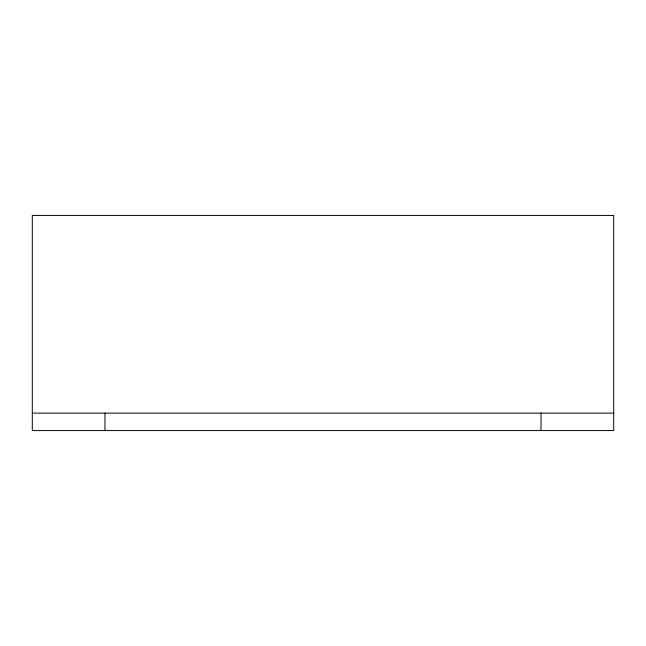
<?xml version="1.0" encoding="UTF-8"?>
<svg xmlns="http://www.w3.org/2000/svg" width="646" height="646" viewBox="0 0 646 646"><rect width="100%" height="100%" fill="white"/><g stroke="black" fill="none" stroke-linecap="round" stroke-linejoin="round"><path stroke-width="0.97" d="M32.3 413.117L613.7 413.117M541.025 413.117L541.025 430.559M104.975 413.117L104.975 430.559M613.7 215.441L32.3 215.441L32.3 430.559L613.7 430.559L613.7 215.441"/></g></svg>
